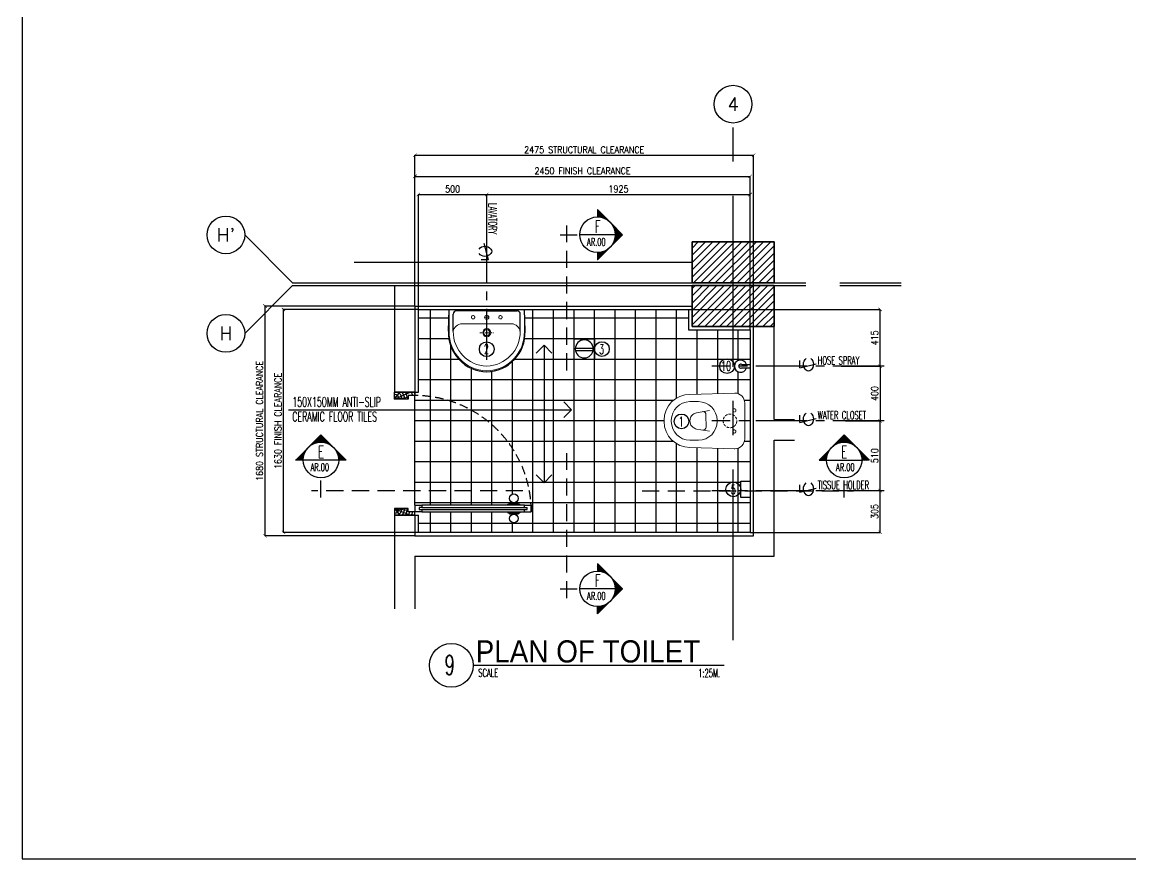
# Model space of a CAD drawing. Extents: x -263967 to -235090, y 166361 to 186286.
# Drawn here: x -263967 to -255863, y 166361 to 172479 of the extents above; entities that cross this region are included whole.
import ezdxf
from ezdxf.enums import TextEntityAlignment as Align

# ---------------------------------------------------------------- set-up
doc = ezdxf.new("R2010")
doc.units = 0
doc.header["$LTSCALE"] = 500
doc.header["$MEASUREMENT"] = 0
for name, pattern in [('CENTER2', [1.125, 0.75, -0.125, 0.125, -0.125]), ('CENTERX2', [4, 2.5, -0.5, 0.5, -0.5]), ('DASHED', [0.75, 0.5, -0.25]), ('HIDDEN', [0.375, 0.25, -0.125]), ('HIDDEN2', [0.1875, 0.125, -0.0625])]:
    doc.linetypes.add(name, pattern=pattern)
doc.layers.get('0').update_dxf_attribs({"linetype": 'CONTINUOUS'})
doc.layers.get('DEFPOINTS').update_dxf_attribs({"linetype": 'CONTINUOUS'})
for name, color, linetype in [('2', 2, 'CONTINUOUS'), ('ARCDIMR', 4, 'CONTINUOUS'), ('AX-CR', 2, 'CONTINUOUS'), ('AX-TXT', 2, 'CONTINUOUS'), ('AXES', 11, 'CENTERX2'), ('AXIS', 11, 'CENTER2'), ('COL', 5, 'CONTINUOUS'), ('DIM-NEW', 4, 'CONTINUOUS'), ('Dimout', 4, 'CONTINUOUS'), ('DOOR', 2, 'CONTINUOUS'), ('DW', 7, 'CONTINUOUS'), ('ELE', 3, 'CONTINUOUS'), ('ELEV-MARK', 6, 'CONTINUOUS'), ('FIX', 2, 'CONTINUOUS'), ('HAT', 8, 'CONTINUOUS'), ('JUMP', 2, 'CONTINUOUS'), ('Plaster', 7, 'CONTINUOUS'), ('SANI', 2, 'CONTINUOUS'), ('Tile', 5, 'CONTINUOUS'), ('TITLE', 1, 'CONTINUOUS'), ('TXT', 2, 'CONTINUOUS'), ('TXT1', 2, 'CONTINUOUS'), ('WALL', 6, 'CONTINUOUS'), ('WallPartition', 2, 'CONTINUOUS')]:
    doc.layers.add(name, color=color, linetype=linetype)
doc.styles.add('DIM', font='simplex.shx', dxfattribs={"width": 0.85})
doc.styles.add('ROMANS', font='romans.shx', dxfattribs={"width": 0.6})
doc.styles.add('TTXT', font='swisse.ttf', dxfattribs={"width": 0.9})
doc.dimstyles.new('DIM1-25', dxfattribs={"dimscale": 25, "dimtxt": 2, "dimasz": 1, "dimexe": 0.03, "dimexo": 0.03, "dimgap": 0.6, "dimtad": 1, "dimdec": 0, "dimdsep": 46, "dimtxsty": 'DIM', "dimblk1": 'ARCHTICK', "dimblk2": 'ARCHTICK', "dimsah": 1, "dimcen": 0.09, "dimdle": 0.03, "dimclrd": 256, "dimclrt": 2, "dimadec": 0, "dimazin": 0, "dimtfac": 1, "dimtdec": 0, "dimtix": 1, "dimtmove": 1, "dimatfit": 3, "dimldrblk": 'ARCHTICK', "dimfxl": 0, "dimtvp": 2, "dimtolj": 1, "dimtzin": 0, "dimarcsym": 0})

# ---------------------------------------------------------------- blocks, each defined once
blk = doc.blocks.new('A0-BOX')
at = {"layer": 'TITLE'}
for p, q in [((0, 79.7), (0, 0)), ((0, 0), (113.3, 0))]:
    blk.add_line(p, q, dxfattribs=at)
blk = doc.blocks.new('_ARCHTICK')
at = {"color": 0, "linetype": 'ByBlock', "const_width": 0.15}
blk.add_lwpolyline([(-0.5, -0.5), (0.5, 0.5)], dxfattribs=at)
blk = doc.blocks.new('*D105')
at = {"layer": 'DEFPOINTS', "color": 0}
for p in [(-258645.5, 171351.4), (-261095.5, 170403.3), (-258645.5, 170228.3)]:
    blk.add_point(p, dxfattribs=at)
at = {"layer": 'Dimout', "lineweight": -2}
blk.add_line((-261096.2, 171351.4), (-258644.7, 171351.4), dxfattribs=at)
at = {"layer": 'Dimout', "color": 0, "lineweight": -2}
for p, q in [((-261095.5, 170404), (-261095.5, 171352.2)), ((-258645.5, 170229), (-258645.5, 171352.2))]:
    blk.add_line(p, q, dxfattribs=at)
at = {"layer": 'Dimout', "lineweight": -2, "xscale": 25, "yscale": 25, "zscale": 25, "rotation": 180}
blk.add_blockref('_ARCHTICK', (-261095.5, 171351.4), dxfattribs=at)
at = {"layer": 'Dimout', "lineweight": -2, "xscale": 25, "yscale": 25, "zscale": 25}
blk.add_blockref('_ARCHTICK', (-258645.5, 171351.4), dxfattribs=at)
at = {"layer": 'Dimout', "color": 2, "insert": (-259870.5, 171391.4), "char_height": 50, "attachment_point": 5, "style": 'DIM'}
blk.add_mtext('\\A1;2450 FINISH CLEARANCE', dxfattribs=at)
blk = doc.blocks.new('*D104')
at = {"layer": 'DEFPOINTS', "color": 0}
for p in [(-258645.5, 171218.4), (-260571, 170668.4), (-258645.5, 170228.3)]:
    blk.add_point(p, dxfattribs=at)
at = {"layer": 'Dimout', "lineweight": -2}
blk.add_line((-260571.7, 171218.4), (-258644.7, 171218.4), dxfattribs=at)
at = {"layer": 'Dimout', "color": 0, "lineweight": -2}
for p, q in [((-260571, 170669.1), (-260571, 171219.2)), ((-258645.5, 170229), (-258645.5, 171219.2))]:
    blk.add_line(p, q, dxfattribs=at)
at = {"layer": 'Dimout', "lineweight": -2, "xscale": 25, "yscale": 25, "zscale": 25, "rotation": 180}
blk.add_blockref('_ARCHTICK', (-260571, 171218.4), dxfattribs=at)
at = {"layer": 'Dimout', "lineweight": -2, "xscale": 25, "yscale": 25, "zscale": 25}
blk.add_blockref('_ARCHTICK', (-258645.5, 171218.4), dxfattribs=at)
at = {"layer": 'Dimout', "color": 2, "insert": (-259608.2, 171258.4), "char_height": 50, "attachment_point": 5, "style": 'DIM'}
blk.add_mtext('\\A1;1925', dxfattribs=at)
blk = doc.blocks.new('*D102')
at = {"layer": 'DEFPOINTS', "color": 0}
for p in [(-258620.5, 171505.6), (-261095.5, 170403.3), (-258620.5, 170253.3)]:
    blk.add_point(p, dxfattribs=at)
at = {"layer": 'Dimout', "lineweight": -2}
blk.add_line((-261096.2, 171505.6), (-258619.7, 171505.6), dxfattribs=at)
at = {"layer": 'Dimout', "color": 0, "lineweight": -2}
for p, q in [((-261095.5, 170404), (-261095.5, 171506.4)), ((-258620.5, 170254.1), (-258620.5, 171506.4))]:
    blk.add_line(p, q, dxfattribs=at)
at = {"layer": 'Dimout', "lineweight": -2, "xscale": 25, "yscale": 25, "zscale": 25, "rotation": 180}
blk.add_blockref('_ARCHTICK', (-261095.5, 171505.6), dxfattribs=at)
at = {"layer": 'Dimout', "lineweight": -2, "xscale": 25, "yscale": 25, "zscale": 25}
blk.add_blockref('_ARCHTICK', (-258620.5, 171505.6), dxfattribs=at)
at = {"layer": 'Dimout', "color": 2, "insert": (-259858, 171545.6), "char_height": 50, "attachment_point": 5, "style": 'DIM'}
blk.add_mtext('\\A1;2475 STRUCTURAL CLEARANCE', dxfattribs=at)
blk = doc.blocks.new('*D107')
at = {"layer": 'DEFPOINTS', "color": 0}
for p in [(-262057.2, 170378.3), (-261070.5, 170378.3), (-261070.5, 168748.3)]:
    blk.add_point(p, dxfattribs=at)
at = {"layer": 'Dimout', "color": 0, "lineweight": -2}
for p, q in [((-261071.2, 170378.3), (-262058, 170378.3)), ((-261071.2, 168748.3), (-262058, 168748.3))]:
    blk.add_line(p, q, dxfattribs=at)
at = {"layer": 'Dimout', "lineweight": -2}
blk.add_line((-262057.2, 168747.5), (-262057.2, 170379), dxfattribs=at)
at = {"layer": 'Dimout', "lineweight": -2, "xscale": 25, "yscale": 25, "zscale": 25}
for p, rotation in [((-262057.2, 170378.3), 90), ((-262057.2, 168748.3), 270)]:
    blk.add_blockref('_ARCHTICK', p, dxfattribs=dict(at, rotation=rotation))
at = {"layer": 'Dimout', "color": 2, "insert": (-262097.2, 169563.3), "char_height": 50, "attachment_point": 5, "rotation": 90, "style": 'DIM'}
blk.add_mtext('\\A1;1630 FINISH CLEARANCE', dxfattribs=at)
blk = doc.blocks.new('*D106')
at = {"layer": 'DEFPOINTS', "color": 0}
for p in [(-262191.8, 170403.3), (-261095.5, 170403.3), (-261095.5, 168723.3)]:
    blk.add_point(p, dxfattribs=at)
at = {"layer": 'Dimout', "color": 0, "lineweight": -2}
for p, q in [((-261096.3, 170403.3), (-262192.6, 170403.3)), ((-261096.2, 168723.3), (-262192.6, 168723.3))]:
    blk.add_line(p, q, dxfattribs=at)
at = {"layer": 'Dimout', "lineweight": -2}
blk.add_line((-262191.8, 168722.5), (-262191.8, 170404), dxfattribs=at)
at = {"layer": 'Dimout', "lineweight": -2, "xscale": 25, "yscale": 25, "zscale": 25}
for p, rotation in [((-262191.8, 170403.3), 90), ((-262191.8, 168723.3), 270)]:
    blk.add_blockref('_ARCHTICK', p, dxfattribs=dict(at, rotation=rotation))
at = {"layer": 'Dimout', "color": 2, "insert": (-262231.8, 169563.3), "char_height": 50, "attachment_point": 5, "rotation": 90, "style": 'DIM'}
blk.add_mtext('\\A1;1680 STRUCTURAL CLEARANCE', dxfattribs=at)
blk = doc.blocks.new('DOOR90')
at = {"layer": 'DOOR', "color": 0, "linetype": 'ByBlock'}
for p, q in [((-150, 0), (-150, -25)), ((-150, 0), (0, 0)), ((0, -50), (0, 0)), ((-1000, -25), (-1000, -75)), ((-1000, -75), (-1000, -25)), ((-950, -25), (-1000, -25)), ((-950, -75), (-1000, -75)), ((-970, -42), (-970, -58)), ((-950, -42), (-970, -42)), ((-950, -58), (-970, -58)), ((-950, -25), (-950, -42)), ((-950, -58), (-950, -75)), ((-917.6, -25), (-917.6, -17.8)), ((-827.6, -17.8), (-917.6, -17.8)), ((-917.6, -75), (-917.6, -82.2)), ((-905, -17.8), (-905, -8.8)), ((-905, -8.8), (-840.2, -8.8)), ((-905, -17.8), (-840.2, -17.8)), ((-840.2, -17.8), (-840.2, -8.8)), ((-827.6, -25), (-827.6, -17.8)), ((-827.6, -75), (-827.6, -82.2)), ((-200, -42), (-200, -25)), ((-200, -25), (-150, -25)), ((-180, -42), (-200, -42)), ((-200, -75), (-200, -58)), ((-200, -58), (-180, -58)), ((-150, -75), (-200, -75)), ((-180, -58), (-180, -42)), ((-150, -75), (-150, -25)), ((-150, -25), (-100, -25)), ((-100, -25), (-100, -50)), ((-100, -50), (0, -50)), ((-827.6, -82.2), (-917.6, -82.2)), ((-905, -82.2), (-905, -91.2)), ((-905, -82.2), (-840.2, -82.2)), ((-905, -91.2), (-840.2, -91.2)), ((-840.2, -82.2), (-840.2, -91.2)), ((-150, -900), (-150, -875)), ((-150, -875), (-100, -875)), ((-100, -850), (0, -850)), ((-100, -875), (-100, -850)), ((0, -850), (0, -900)), ((0, -900), (-150, -900)), ((-150, -900), (0, -900))]:
    blk.add_line(p, q, dxfattribs=at)
at = {"layer": 'DOOR', "color": 9, "linetype": 'ByBlock'}
for p, q in [((0, -50), (-113.7, 0)), ((0, -50), (-40.1, 0)), ((0, -50), (-100, -36.6)), ((0, -850), (-113.7, -900)), ((0, -850), (-100, -863.4)), ((0, -850), (-40.1, -900))]:
    blk.add_line(p, q, dxfattribs=at)
at = {"layer": 'DOOR', "linetype": 'ByBlock'}
for p, q in [((-200, -25), (-950, -25)), ((-200, -42), (-950, -42)), ((-200, -58), (-950, -58)), ((-950, -75), (-200, -75))]:
    blk.add_line(p, q, dxfattribs=at)
at = {"layer": 'DOOR', "color": 0, "linetype": 'ByBlock'}
for centre in [(-872.6, 23.5), (-872.6, -123.5)]:
    blk.add_circle(centre, 32.4, dxfattribs=at)
at = {"layer": 'DOOR', "color": 9, "linetype": 'ByBlock'}
for centre, radius, start, end in [((0, -50), 154.4, 161.10529, 166.28577), ((0, -50), 134.4, 158.15985, 169.28002), ((0, -50), 94.4, 148.01819, 180), ((0, -50), 74.4, 137.77643, 180), ((0, -50), 114.4, 154.08384, 167.37743), ((0, -50), 54.4, 113.20738, 180), ((0, -50), 34.4, 90, 180), ((0, -50), 14.4, 90, 180), ((0, -850), 154.4, 193.71423, 198.89471), ((0, -850), 134.4, 190.71998, 201.84015), ((0, -850), 94.4, 180, 211.98181), ((0, -850), 74.4, 180, 222.22357), ((0, -850), 54.4, 180, 246.79262), ((0, -850), 34.4, 180, 270), ((0, -850), 14.4, 180, 270)]:
    blk.add_arc(centre, radius, start, end, dxfattribs=at)
at = {"layer": 'DOOR', "linetype": 'HIDDEN', "ltscale": 0.5}
blk.add_arc((-150, -25), 850, 180, 270, dxfattribs=at)
blk = doc.blocks.new('*X7')
at = {"color": 0}
for p, q in [((14608, 7877), (14819, 8088)), ((14625, 7890), (14821, 8086)), ((14637, 7899), (14823, 8084)), ((14647, 7905), (14825, 8082)), ((14656, 7910), (14826, 8081)), ((14664, 7915), (14828, 8079)), ((14671, 7919), (14830, 8077)), ((14678, 7922), (14832, 8075)), ((14685, 7925), (14833, 8073)), ((14691, 7928), (14835, 8072)), ((14697, 7930), (14837, 8070)), ((14703, 7933), (14839, 8068)), ((14709, 7935), (14841, 8066)), ((14714, 7937), (14842, 8065)), ((14719, 7938), (14844, 8063)), ((14725, 7940), (14846, 8061)), ((14730, 7941), (14848, 8059)), ((14734, 7943), (14849, 8058)), ((14739, 7944), (14851, 8056)), ((14744, 7945), (14853, 8054)), ((14749, 7946), (14855, 8052)), ((14753, 7947), (14856, 8051)), ((14757, 7948), (14858, 8049)), ((14762, 7949), (14860, 8047)), ((14766, 7950), (14862, 8045)), ((14770, 7950), (14863, 8043)), ((14774, 7951), (14865, 8042)), ((14778, 7951), (14867, 8040)), ((14782, 7952), (14869, 8038)), ((14786, 7952), (14871, 8036)), ((14790, 7953), (14872, 8035)), ((14794, 7953), (14874, 8033)), ((14798, 7953), (14876, 8031)), ((14802, 7953), (14878, 8029)), ((14805, 7954), (14879, 8028)), ((14809, 7954), (14881, 8026)), ((14813, 7954), (14883, 8024)), ((14816, 7954), (14885, 8022)), ((14820, 7954), (14886, 8020)), ((14823, 7954), (14888, 8019)), ((14827, 7954), (14890, 8017)), ((14830, 7954), (14892, 8015)), ((14834, 7953), (14894, 8013)), ((14837, 7953), (14895, 8012)), ((14840, 7953), (14897, 8010)), ((14844, 7953), (14899, 8008)), ((14847, 7953), (14901, 8006)), ((14850, 7952), (14902, 8005)), ((14853, 7952), (14904, 8003)), ((14856, 7952), (14906, 8001)), ((14860, 7951), (14908, 7999)), ((14863, 7951), (14909, 7997)), ((14866, 7950), (14911, 7996)), ((14869, 7950), (14913, 7994)), ((14872, 7949), (14915, 7992)), ((14875, 7949), (14917, 7990)), ((14878, 7948), (14918, 7989)), ((14881, 7948), (14920, 7987)), ((14884, 7947), (14922, 7985)), ((14887, 7947), (14924, 7983)), ((14890, 7946), (14925, 7982)), ((14893, 7945), (14927, 7980)), ((14895, 7945), (14929, 7978)), ((14898, 7944), (14931, 7976)), ((14901, 7943), (14932, 7974)), ((14904, 7942), (14934, 7973)), ((14907, 7942), (14936, 7971)), ((14909, 7941), (14938, 7969)), ((14912, 7940), (14939, 7967)), ((14915, 7939), (14941, 7966)), ((14917, 7938), (14943, 7964)), ((14920, 7937), (14945, 7962)), ((14923, 7937), (14947, 7960)), ((14925, 7936), (14948, 7959)), ((14928, 7935), (14950, 7957)), ((14931, 7934), (14952, 7955)), ((14933, 7933), (14954, 7953)), ((14936, 7932), (14955, 7952)), ((14938, 7931), (14957, 7950)), ((14941, 7930), (14959, 7948)), ((14943, 7929), (14961, 7946)), ((14946, 7928), (14962, 7944)), ((14948, 7927), (14964, 7943)), ((14951, 7926), (14966, 7941)), ((14953, 7925), (14968, 7939)), ((14956, 7923), (14970, 7937)), ((14958, 7922), (14971, 7936)), ((14960, 7921), (14973, 7934)), ((14963, 7920), (14975, 7932)), ((14965, 7919), (14977, 7930)), ((14967, 7918), (14978, 7929)), ((14970, 7916), (14980, 7927)), ((14972, 7915), (14982, 7925)), ((14974, 7914), (14984, 7923)), ((14977, 7913), (14985, 7921)), ((14979, 7911), (14987, 7920)), ((14981, 7910), (14989, 7918)), ((14983, 7909), (14991, 7916)), ((14986, 7908), (14993, 7914)), ((14988, 7906), (14994, 7913)), ((14990, 7905), (14996, 7911)), ((14992, 7903), (14998, 7909)), ((14994, 7902), (15000, 7907)), ((14997, 7901), (15001, 7906)), ((14999, 7899), (15003, 7904)), ((15001, 7898), (15005, 7902)), ((14360, 7629), (14571, 7839)), ((14364, 7629), (14557, 7822)), ((14368, 7629), (14549, 7810)), ((14371, 7629), (14542, 7800)), ((14375, 7629), (14537, 7791)), ((14378, 7629), (14533, 7783)), ((14382, 7629), (14529, 7776)), ((14385, 7629), (14525, 7769)), ((14389, 7629), (14522, 7762)), ((14392, 7629), (14519, 7756)), ((14396, 7629), (14517, 7750)), ((14399, 7629), (14515, 7744)), ((14403, 7629), (14513, 7739)), ((14406, 7629), (14511, 7733)), ((14410, 7629), (14509, 7728)), ((14413, 7629), (14507, 7723)), ((14417, 7629), (14506, 7718)), ((14421, 7629), (14505, 7713)), ((14424, 7629), (14503, 7708)), ((14428, 7629), (14502, 7703)), ((14431, 7629), (14501, 7699)), ((15003, 7896), (15007, 7900)), ((15005, 7895), (15008, 7898)), ((15007, 7894), (15010, 7897)), ((15009, 7892), (15012, 7895)), ((15011, 7891), (15014, 7893)), ((15013, 7889), (15016, 7891)), ((15015, 7888), (15017, 7890)), ((15017, 7886), (15019, 7888)), ((15019, 7884), (15021, 7886)), ((15021, 7883), (15023, 7884)), ((15023, 7881), (15024, 7883)), ((15025, 7880), (15026, 7881)), ((15027, 7878), (15028, 7879)), ((15029, 7877), (15030, 7877)), ((15031, 7875), (15031, 7875)), ((15033, 7873), (15033, 7874)), ((15035, 7872), (15035, 7872)), ((15036, 7870), (15037, 7870)), ((15038, 7868), (15038, 7868)), ((15040, 7867), (15040, 7867)), ((15042, 7865), (15042, 7865)), ((15044, 7863), (15044, 7863)), ((15046, 7861), (15046, 7861)), ((15047, 7860), (15047, 7860)), ((15051, 7856), (15051, 7856)), ((15053, 7854), (15053, 7854)), ((15054, 7852), (15054, 7853)), ((15056, 7851), (15056, 7851)), ((15058, 7849), (15058, 7849)), ((15059, 7847), (15060, 7847)), ((15061, 7845), (15061, 7845)), ((15063, 7843), (15063, 7844)), ((15064, 7841), (15065, 7842)), ((15066, 7839), (15067, 7840)), ((15068, 7837), (15069, 7838)), ((15069, 7836), (15070, 7837)), ((15071, 7834), (15072, 7835)), ((15072, 7832), (15074, 7833)), ((15074, 7830), (15076, 7831)), ((15076, 7828), (15077, 7830)), ((15077, 7826), (15079, 7828)), ((15079, 7824), (15081, 7826)), ((15080, 7822), (15083, 7824)), ((15082, 7820), (15084, 7822)), ((15083, 7818), (15086, 7821)), ((15085, 7815), (15088, 7819)), ((15086, 7813), (15090, 7817)), ((15087, 7811), (15092, 7815)), ((15089, 7809), (15093, 7814)), ((15090, 7807), (15095, 7812)), ((15092, 7805), (15097, 7810)), ((15093, 7803), (15099, 7808)), ((15094, 7801), (15100, 7807)), ((15096, 7798), (15102, 7805)), ((15097, 7796), (15104, 7803)), ((15098, 7794), (15106, 7801)), ((15100, 7792), (15107, 7799)), ((15101, 7790), (15109, 7798)), ((15102, 7787), (15111, 7796)), ((15104, 7785), (15113, 7794)), ((15105, 7783), (15115, 7792)), ((15106, 7780), (15116, 7791)), ((15107, 7778), (15118, 7789)), ((15108, 7776), (15120, 7787)), ((15110, 7773), (15122, 7785)), ((15111, 7771), (15123, 7784)), ((15112, 7769), (15125, 7782)), ((15113, 7766), (15127, 7780)), ((15114, 7764), (15129, 7778)), ((15115, 7761), (15130, 7777)), ((15116, 7759), (15132, 7775)), ((15117, 7756), (15134, 7773)), ((15118, 7754), (15136, 7771)), ((15119, 7751), (15137, 7769)), ((15121, 7749), (15139, 7768)), ((15122, 7746), (15141, 7766)), ((15122, 7744), (15143, 7764)), ((15123, 7741), (15145, 7762)), ((15124, 7739), (15146, 7761)), ((15125, 7736), (15148, 7759)), ((15126, 7733), (15150, 7757)), ((15127, 7731), (15152, 7755)), ((15128, 7728), (15153, 7754)), ((15129, 7725), (15155, 7752)), ((15130, 7723), (15157, 7750)), ((15130, 7720), (15159, 7748)), ((15131, 7717), (15160, 7746)), ((15132, 7714), (15162, 7745)), ((15133, 7712), (15164, 7743)), ((15133, 7709), (15166, 7741)), ((15134, 7706), (15168, 7739)), ((15135, 7703), (15169, 7738)), ((15136, 7700), (15171, 7736)), ((15136, 7697), (15173, 7734)), ((15137, 7695), (15175, 7732)), ((15137, 7692), (15176, 7731)), ((15138, 7689), (15178, 7729)), ((15139, 7686), (15180, 7727)), ((15139, 7683), (15182, 7725)), ((15140, 7680), (15183, 7723)), ((15140, 7676), (15185, 7722)), ((15140, 7673), (15187, 7720)), ((15141, 7670), (15189, 7718)), ((15141, 7667), (15191, 7716)), ((15142, 7664), (15192, 7715)), ((15142, 7661), (15194, 7713)), ((15142, 7658), (15196, 7711)), ((15143, 7654), (15198, 7709)), ((15143, 7651), (15199, 7708)), ((15143, 7648), (15201, 7706)), ((15143, 7644), (15203, 7704)), ((15143, 7641), (15205, 7702)), ((15143, 7637), (15206, 7700)), ((15143, 7634), (15208, 7699)), ((14435, 7629), (14500, 7694)), ((14438, 7629), (14499, 7690)), ((14442, 7629), (14499, 7686)), ((14445, 7629), (14498, 7681)), ((14449, 7629), (14497, 7677)), ((14452, 7629), (14497, 7673)), ((14456, 7629), (14496, 7669)), ((14459, 7629), (14496, 7665)), ((14463, 7629), (14495, 7661)), ((14466, 7629), (14495, 7657)), ((14470, 7629), (14494, 7653)), ((14474, 7629), (14494, 7649)), ((14477, 7629), (14494, 7646)), ((14481, 7629), (14494, 7642)), ((14484, 7629), (14494, 7638)), ((14488, 7629), (14494, 7635)), ((14491, 7629), (14494, 7631)), ((15144, 7631), (15210, 7697)), ((15145, 7629), (15212, 7695)), ((15149, 7629), (15214, 7693)), ((15152, 7629), (15215, 7692)), ((15156, 7629), (15217, 7690)), ((15159, 7629), (15219, 7688)), ((15163, 7629), (15221, 7686)), ((15167, 7629), (15222, 7685)), ((15170, 7629), (15224, 7683)), ((15174, 7629), (15226, 7681)), ((15177, 7629), (15228, 7679)), ((15181, 7629), (15229, 7678)), ((15184, 7629), (15231, 7676)), ((15188, 7629), (15233, 7674)), ((15191, 7629), (15235, 7672)), ((15195, 7629), (15236, 7670)), ((15198, 7629), (15238, 7669)), ((15202, 7629), (15240, 7667)), ((15205, 7629), (15242, 7665)), ((15209, 7629), (15244, 7663)), ((15212, 7629), (15245, 7662)), ((15216, 7629), (15247, 7660)), ((15220, 7629), (15249, 7658)), ((15223, 7629), (15251, 7656)), ((15227, 7629), (15252, 7655)), ((15230, 7629), (15254, 7653)), ((15234, 7629), (15256, 7651)), ((15237, 7629), (15258, 7649)), ((15241, 7629), (15259, 7647)), ((15244, 7629), (15261, 7646)), ((15248, 7629), (15263, 7644)), ((15251, 7629), (15265, 7642)), ((15255, 7629), (15267, 7640)), ((15258, 7629), (15268, 7639)), ((15262, 7629), (15270, 7637)), ((15266, 7629), (15272, 7635)), ((15269, 7629), (15274, 7633)), ((15273, 7629), (15275, 7632)), ((15276, 7629), (15277, 7630))]:
    blk.add_line(p, q, dxfattribs=at)
blk = doc.blocks.new('A$C67076F16')
at = {"layer": 'DIM-NEW'}
for p, q in [((0.014, 0.114), (0.186, 0.114)), ((0.013, 0.091), (0.188, 0.091))]:
    blk.add_line(p, q, dxfattribs=at)
at = {"layer": 'DW'}
blk.add_lwpolyline([(0, 0.2), (0, 0), (0.2, 0), (0.2, 0.2)], close=True, dxfattribs=at)
at = {"layer": 'FIX', "color": 2}
blk.add_circle((0.1, 0.098), 0.0876, dxfattribs=at)
blk = doc.blocks.new('SCNTR', base_point=(3632.66, 549.66))
for q in [(3633.89, 554.57), (3636.1, 543.44)]:
    blk.add_line((3631.12, 543.44), q)
for centre, radius, start, end in [((3630.8, 549.38), 1.99, 133.30843, 182.47887), ((3633.47, 547.5), 5.23, 39.48835, 140.51165), ((3630.8, 549.21), 1.99, 177.52113, 226.69157), ((3633.47, 551.09), 5.23, 219.48835, 320.51165)]:
    blk.add_arc(centre, radius, start, end)
blk = doc.blocks.new('*D103')
at = {"layer": 'DEFPOINTS', "color": 0}
for p in [(-260571, 171218.4), (-260571, 170668.4), (-261070.5, 170378.3)]:
    blk.add_point(p, dxfattribs=at)
at = {"layer": 'Dimout', "lineweight": -2}
blk.add_line((-261071.2, 171218.4), (-260570.2, 171218.4), dxfattribs=at)
at = {"layer": 'Dimout', "color": 0, "lineweight": -2}
for p, q in [((-261070.5, 170379), (-261070.5, 171219.2)), ((-260571, 170669.1), (-260571, 171219.2))]:
    blk.add_line(p, q, dxfattribs=at)
at = {"layer": 'Dimout', "lineweight": -2, "xscale": 25, "yscale": 25, "zscale": 25, "rotation": 180}
blk.add_blockref('_ARCHTICK', (-261070.5, 171218.4), dxfattribs=at)
at = {"layer": 'Dimout', "lineweight": -2, "xscale": 25, "yscale": 25, "zscale": 25}
blk.add_blockref('_ARCHTICK', (-260571, 171218.4), dxfattribs=at)
at = {"layer": 'Dimout', "color": 2, "insert": (-260820.7, 171258.4), "char_height": 50, "attachment_point": 5, "style": 'DIM'}
blk.add_mtext('\\A1;500', dxfattribs=at)
blk = doc.blocks.new('AXU')
at = {"layer": 'AX-CR'}
blk.add_circle((0, 350), 350, dxfattribs=at)
at = {"layer": 'AX-TXT', "style": 'ROMANS'}
blk.add_attdef('AX', text='', height=250, dxfattribs=at).set_placement((0, 350), align=Align.MIDDLE)
blk = doc.blocks.new('LAV1')
at = {"layer": 'FIX', "linetype": 'DASHED', "lineweight": 20, "ltscale": 0.05}
for p, q in [((-0.5, 170), (-0.5, 270)), ((-0.5, 170), (-0.5, 270)), ((49.5, 220), (-50.5, 220))]:
    blk.add_line(p, q, dxfattribs=at)
at = {"layer": 'FIX', "linetype": 'ByBlock', "ltscale": 0.3}
for p, q in [((-280, 210), (-275, 50)), ((-245, 210), (-245, 85)), ((245, 210), (245, 85)), ((280, 210), (275, 50)), ((0, 60), (-220.2, 60)), ((0, 60), (220.2, 60))]:
    blk.add_line(p, q, dxfattribs=at)
at = {"layer": 'FIX', "linetype": 'Continuous', "lineweight": 20}
for p, q in [((-275, 210), (-275, 50)), ((275, 210), (275, 50)), ((0, 155), (-181.4, 155)), ((0, 155), (181.4, 155)), ((0, 50), (-275, 50)), ((0, 50), (-252.5, 50)), ((0, 50), (252.5, 50)), ((0, 50), (275, 50))]:
    blk.add_line(p, q, dxfattribs=at)
at = {"layer": 'FIX', "lineweight": 20}
for p, q in [((15.6, 107.5), (-15.5, 107.5)), ((0, 92), (0, 123))]:
    blk.add_line(p, q, dxfattribs=at)
for centre, radius in [((-0.5, 220), 29.5), ((-0.5, 220), 22.5), ((0, 107.5), 15.5)]:
    blk.add_circle(centre, radius, dxfattribs=at)
at = {"layer": 'FIX', "linetype": 'HIDDEN', "lineweight": 20, "ltscale": 0.05}
for centre in [(-100, 107.5), (100, 107.5)]:
    blk.add_circle(centre, 12.4, dxfattribs=at)
at = {"layer": 'FIX', "linetype": 'ByBlock', "ltscale": 0.3}
for centre, radius, start, end in [((6.9, 220), 287, 91.37765, 182.00641), ((-6.9, 220), 287, 357.99359, 88.62235), ((-220.1, 84.9), 24.9, 179.70214, 269.94861), ((220.1, 84.9), 24.9, 270.05139, 0.29786)]:
    blk.add_arc(centre, radius, start, end, dxfattribs=at)
at = {"layer": 'FIX', "linetype": 'Continuous', "lineweight": 20}
for centre, radius, start, end in [((8.4, 216.7), 283.4, 91.6988, 181.35097), ((-8.4, 216.7), 283.4, 358.64903, 88.3012), ((7.6, 212.5), 252.7, 91.73281, 180.48842), ((-7.6, 212.5), 252.7, 359.51158, 88.26719), ((-179.2, 221.8), 66.9, 190.20056, 268.07863), ((179.2, 221.8), 66.9, 271.92137, 349.79944)]:
    blk.add_arc(centre, radius, start, end, dxfattribs=at)
blk = doc.blocks.new('*D127')
at = {"layer": 'DEFPOINTS', "color": 0}
for p in [(-257981.2, 169963), (-257949.6, 169563.3), (-257695.9, 169563.3)]:
    blk.add_point(p, dxfattribs=at)
at = {"layer": 'Dimout', "color": 0, "lineweight": -2}
for p, q in [((-257980.5, 169963), (-257695.1, 169963)), ((-257948.9, 169563.3), (-257695.1, 169563.3))]:
    blk.add_line(p, q, dxfattribs=at)
at = {"layer": 'Dimout', "lineweight": -2}
blk.add_line((-257695.9, 169963.8), (-257695.9, 169562.5), dxfattribs=at)
at = {"layer": 'Dimout', "lineweight": -2, "xscale": 25, "yscale": 25, "zscale": 25}
for p, rotation in [((-257695.9, 169963), 90), ((-257695.9, 169563.3), 270)]:
    blk.add_blockref('_ARCHTICK', p, dxfattribs=dict(at, rotation=rotation))
at = {"layer": 'Dimout', "color": 2, "insert": (-257735.9, 169763.1), "char_height": 50, "attachment_point": 5, "rotation": 90, "style": 'DIM'}
blk.add_mtext('\\A1;400', dxfattribs=at)
blk = doc.blocks.new('*D126')
at = {"layer": 'DEFPOINTS', "color": 0}
for p in [(-257949.6, 169563.3), (-257695.9, 169563.3), (-257889.4, 169053.5)]:
    blk.add_point(p, dxfattribs=at)
at = {"layer": 'Dimout', "color": 0, "lineweight": -2}
for p, q in [((-257948.9, 169563.3), (-257695.1, 169563.3)), ((-257888.7, 169053.5), (-257695.1, 169053.5))]:
    blk.add_line(p, q, dxfattribs=at)
at = {"layer": 'Dimout', "lineweight": -2}
blk.add_line((-257695.9, 169052.8), (-257695.9, 169564), dxfattribs=at)
at = {"layer": 'Dimout', "lineweight": -2, "xscale": 25, "yscale": 25, "zscale": 25}
for p, rotation in [((-257695.9, 169563.3), 90), ((-257695.9, 169053.5), 270)]:
    blk.add_blockref('_ARCHTICK', p, dxfattribs=dict(at, rotation=rotation))
at = {"layer": 'Dimout', "color": 2, "insert": (-257735.9, 169308.4), "char_height": 50, "attachment_point": 5, "rotation": 90, "style": 'DIM'}
blk.add_mtext('\\A1;510', dxfattribs=at)
blk = doc.blocks.new('WC1')
at = {"layer": 'FIX', "lineweight": 20}
for p, q in [((-210, 203.8), (-538, 193.8)), ((-475, 140.8), (-538, 140.8)), ((-727, 4.8), (-727, -4.8)), ((-674, 4.8), (-674, -4.8)), ((-533.7, 24.2), (-539.5, 0)), ((-539.5, 0), (-533.7, -24.2)), ((-394.8, 75.7), (-490.4, 60.1)), ((-339, 4.8), (-339, -4.8)), ((-490.4, -60.1), (-394.8, -75.7)), ((-538, -140.8), (-475, -140.8)), ((-538, -193.8), (-210, -203.8))]:
    blk.add_line(p, q, dxfattribs=at)
at = {"layer": 'FIX', "linetype": 'Continuous', "lineweight": 20}
blk.add_line((-420.1, -47.3), (-420.4, 44.6), dxfattribs=at)
at = {"layer": 'FIX', "lineweight": 20}
blk.add_lwpolyline([(-213.2, -203.8), (-210, -203.8, 0.414214), (-137, -130.8), (-137, 0), (-137, 130.8, 0.414214), (-210, 203.8)], format="xyb", dxfattribs=at)
at = {"layer": 'FIX', "linetype": 'HIDDEN', "lineweight": 20, "ltscale": 0.05}
for centre in [(-213.2, 77.5), (-213.2, -77.5)]:
    blk.add_circle(centre, 11.6, dxfattribs=at)
at = {"layer": 'FIX', "linetype": 'HIDDEN2', "lineweight": 20, "ltscale": 0.3}
blk.add_circle((-245, 0), 49.8, dxfattribs=at)
at = {"layer": 'FIX', "lineweight": 20}
for centre, radius, start, end in [((-538, 4.8), 189, 90, 180), ((-538, 4.8), 136, 90, 180), ((-475, 4.8), 136, 360, 90), ((-473, -6.9), 68.2, 128.92417, 152.84682), ((-464.4, -17.6), 82, 108.49595, 128.92417), ((-538, -4.8), 189, 180, 270), ((-538, -4.8), 136, 180, 270), ((-473, 6.9), 68.2, 207.15318, 231.07583), ((-464.4, 17.6), 82, 231.07583, 251.50405), ((-475, -4.8), 136, 270, 0)]:
    blk.add_arc(centre, radius, start, end, dxfattribs=at)
at = {"layer": 'FIX', "linetype": 'Continuous', "lineweight": 20}
for centre, start, end in [((-442.7, 45.5), 357.66621, 91.61215), ((-442.4, -45.6), 268.38785, 2.33379)]:
    blk.add_arc(centre, 22.3, start, end, dxfattribs=at)
blk = doc.blocks.new('*D108')
at = {"layer": 'DEFPOINTS', "color": 0}
for p in [(-257889.4, 169053.5), (-257695.9, 169053.5), (-258645.5, 168748.4)]:
    blk.add_point(p, dxfattribs=at)
at = {"layer": 'Dimout', "color": 0, "lineweight": -2}
for p, q in [((-257888.7, 169053.5), (-257695.1, 169053.5)), ((-258644.7, 168748.4), (-257695.1, 168748.4))]:
    blk.add_line(p, q, dxfattribs=at)
at = {"layer": 'Dimout', "lineweight": -2}
blk.add_line((-257695.9, 168747.6), (-257695.9, 169054.3), dxfattribs=at)
at = {"layer": 'Dimout', "lineweight": -2, "xscale": 25, "yscale": 25, "zscale": 25}
for p, rotation in [((-257695.9, 169053.5), 90), ((-257695.9, 168748.4), 270)]:
    blk.add_blockref('_ARCHTICK', p, dxfattribs=dict(at, rotation=rotation))
at = {"layer": 'Dimout', "color": 2, "insert": (-257735.9, 168900.9), "char_height": 50, "attachment_point": 5, "rotation": 90, "style": 'DIM'}
blk.add_mtext('\\A1;305', dxfattribs=at)
blk = doc.blocks.new('A$C785E76E1')
at = {"layer": 'JUMP'}
for p, q in [((0.033, 0.0529), (0.033, 0.1149)), ((0.057, 0.0529), (0.057, 0.1149))]:
    blk.add_line(p, q, dxfattribs=at)
for radius, start, end in [(0.045, 105.47818, 74.52182), (0.0144, 146.44269, 33.55731)]:
    blk.add_arc((0.045, 0.045), radius, start, end, dxfattribs=at)
blk = doc.blocks.new('*D109')
at = {"layer": 'DEFPOINTS', "color": 0}
for p in [(-259095.5, 170378.3), (-257695.9, 170378.3), (-257981.2, 169963)]:
    blk.add_point(p, dxfattribs=at)
at = {"layer": 'Dimout', "color": 0, "lineweight": -2}
for p, q in [((-259094.7, 170378.3), (-257695.1, 170378.3)), ((-257980.5, 169963), (-257695.1, 169963))]:
    blk.add_line(p, q, dxfattribs=at)
at = {"layer": 'Dimout', "lineweight": -2}
blk.add_line((-257695.9, 169962.3), (-257695.9, 170379), dxfattribs=at)
at = {"layer": 'Dimout', "lineweight": -2, "xscale": 25, "yscale": 25, "zscale": 25}
for p, rotation in [((-257695.9, 170378.3), 90), ((-257695.9, 169963), 270)]:
    blk.add_blockref('_ARCHTICK', p, dxfattribs=dict(at, rotation=rotation))
at = {"layer": 'Dimout', "color": 2, "insert": (-257735.9, 170170.6), "char_height": 50, "attachment_point": 5, "rotation": 90, "style": 'DIM'}
blk.add_mtext('\\A1;415', dxfattribs=at)
blk = doc.blocks.new('C5')
at = {"layer": 'HAT', "linetype": 'ByBlock'}
h = blk.add_hatch(dxfattribs=at)
h.set_pattern_fill('ANSI31', color=256, scale=300, style=0)
h.set_pattern_definition([(45, (-223356.182, -51411.005), (-26.516504, 26.516504), [])])
h.paths.add_polyline_path([(300, 300), (0, 300), (0, 0), (300, 0)])
h.paths.add_polyline_path([(600, 300), (300, 300), (300, 0), (600, 0)])
at = {"layer": 'COL'}
blk.add_lwpolyline([(600, 300), (0, 300), (0, 0), (600, 0)], close=True, dxfattribs=at)

msp = doc.modelspace()

# ---------------------------------------------------------------- hatches: boundary and pattern name
at = {"layer": 'HAT', "linetype": 'ByBlock'}
h = msp.add_hatch(dxfattribs=at)
h.set_pattern_fill('ANSI31', color=256, scale=300, style=0)
h.set_pattern_definition([(45, (-482426.642, 118842.248), (-26.516504, 26.516504), [])])
h.paths.add_polyline_path([(-258770.5, 170553.3), (-259070.5, 170553.3), (-259070.5, 170253.3), (-258770.5, 170253.3)])
h.paths.add_polyline_path([(-258470.5, 170553.3), (-258770.5, 170553.3), (-258770.5, 170253.3), (-258470.5, 170253.3)])

# ---------------------------------------------------------------- linework, layer by layer
at = {"layer": '2'}
msp.add_lwpolyline([(-258645.5, 169003.3), (-258714.4, 169003.3), (-258714.4, 169123.3), (-258645.5, 169123.3)], close=True, dxfattribs=at)
at = {"layer": 'AXES'}
for p, q in [((-258770.5, 167959), (-258770.5, 171741.1)), ((-261989.6, 170573.3), (-262339.6, 170923.3)), ((-261989.6, 170553.3), (-262339.6, 170203.3)), ((-261989.6, 170573.3), (-257540.6, 170573.3)), ((-261989.6, 170553.3), (-257540.6, 170553.3))]:
    msp.add_line(p, q, dxfattribs=at)
at = {"layer": 'AXIS'}
for p, q in [((-260571, 170008.7), (-260571, 170963.3)), ((-257665.5, 169963), (-258924.8, 169963)), ((-257665.5, 169563.3), (-258924.8, 169563.3)), ((-257665.5, 169052.3), (-258924.8, 169052.3))]:
    msp.add_line(p, q, dxfattribs=at)
at = {"layer": 'COL'}
msp.add_lwpolyline([(-258470.5, 170553.3), (-259070.5, 170553.3), (-259070.5, 170253.3), (-258470.5, 170253.3)], close=True, dxfattribs=at)
at = {"layer": 'ELE'}
for p, q in [((-260152.2, 170116.8), (-260152.2, 169110.9)), ((-262019, 169645.4), (-259950.3, 169645.4))]:
    msp.add_line(p, q, dxfattribs=at)
at = {"layer": 'ELEV-MARK', "color": 6}
for p, q in [((-259761.5, 171108.3), (-259761.5, 171054.5)), ((-259761.5, 171108.3), (-259577.7, 170924.5)), ((-259631.5, 170924.5), (-259891.5, 170924.5)), ((-259761.5, 170740.6), (-259577.7, 170924.5)), ((-261966.9, 169277.1), (-261783, 169460.9)), ((-261599.2, 169277.1), (-261783, 169460.9)), ((-258141.7, 169277.1), (-257957.9, 169460.9)), ((-257774, 169277.1), (-257957.9, 169460.9)), ((-261653, 169277.1), (-261913, 169277.1)), ((-261599.2, 169277.1), (-261653, 169277.1)), ((-258141.7, 169277.1), (-258087.9, 169277.1)), ((-258087.9, 169277.1), (-257827.9, 169277.1)), ((-259761.5, 168519.7), (-259577.7, 168335.8)), ((-259631.5, 168335.8), (-259891.5, 168335.8)), ((-259761.5, 168152), (-259577.7, 168335.8)), ((-259761.5, 168152), (-259761.5, 168205.8))]:
    msp.add_line(p, q, dxfattribs=at)
at = {"layer": 'ELEV-MARK', "color": 6, "linetype": 'HIDDEN'}
for p, q in [((-259986.1, 169932.7), (-259986.1, 170992.9)), ((-260034.9, 170924.5), (-259891.5, 170924.5)), ((-259986.1, 168267.4), (-259986.1, 169327.6)), ((-261783, 169003.7), (-261783, 169147.1)), ((-257957.9, 169003.7), (-257957.9, 169147.1)), ((-260306.2, 169052.5), (-261851.5, 169052.5)), ((-259434.7, 169052.5), (-257889.4, 169052.5)), ((-260034.9, 168335.8), (-259891.5, 168335.8))]:
    msp.add_line(p, q, dxfattribs=at)
at = {"layer": 'ELEV-MARK', "color": 6}
for centre in [(-259761.5, 170924.5), (-261783, 169277.1), (-257957.9, 169277.1), (-259761.5, 168335.8)]:
    msp.add_circle(centre, 130, dxfattribs=at)
at = {"layer": 'FIX'}
msp.add_line((-258645.5, 169975.3), (-258645.5, 169951.3), dxfattribs=at)
at = {"layer": 'FIX', "color": 2}
for centre in [(-260571, 170087.5), (-259729, 170088.3), (-258814.3, 169963.3), (-259147.3, 169559.6), (-258768.3, 169063.3)]:
    msp.add_circle(centre, 54, dxfattribs=at)
at = {"layer": 'Plaster'}
for p, q in [((-261095.5, 169773.3), (-261070.5, 169773.3)), ((-261095.5, 168948.3), (-261095.5, 169748.3)), ((-261095.5, 168873.3), (-261070.5, 168873.3))]:
    msp.add_line(p, q, dxfattribs=at)
msp.add_lwpolyline([(-261070.5, 169773.3), (-261070.5, 170378.3), (-259095.5, 170378.3), (-259095.5, 170228.3), (-258645.5, 170228.3), (-258645.5, 168748.4), (-261070.5, 168748.3), (-261070.5, 168873.3)], dxfattribs=at)
at = {"layer": 'SANI', "color": 6}
msp.add_line((-260670, 167776.6), (-258835.4, 167776.6), dxfattribs=at)
at = {"layer": 'Tile'}
for p, q in [((-260983, 168948.3), (-260983, 170378.3)), ((-260233, 168748.3), (-260233, 170378.3)), ((-260083, 168748.3), (-260083, 170378.3)), ((-259933, 168748.3), (-259933, 170378.3)), ((-259783, 168748.3), (-259783, 170378.3)), ((-259633, 168748.3), (-259633, 170378.3)), ((-259483, 168748.3), (-259483, 170378.3)), ((-259333, 168748.3), (-259333, 170378.3)), ((-259183, 169730.3), (-259183, 170378.3)), ((-260848, 170313.3), (-261070.5, 170313.3)), ((-259095.5, 170313.3), (-260297, 170313.3)), ((-259033, 169758.7), (-259033, 170228.3)), ((-258883, 169763.3), (-258883, 170228.3)), ((-258733, 170004.7), (-258733, 170228.3)), ((-260847.6, 170163.3), (-261070.5, 170163.3)), ((-260833, 168948.3), (-260833, 170107.7)), ((-258645.5, 170163.3), (-260289.2, 170163.3)), ((-260765.1, 170013.3), (-261070.5, 170013.3)), ((-260683, 168948.3), (-260683, 169946.9)), ((-260383, 169027.6), (-260383, 169997.4)), ((-258645.5, 170013.3), (-260367.1, 170013.3)), ((-258645.5, 169863.3), (-261070.5, 169863.3)), ((-260533, 168948.3), (-260533, 169924.7)), ((-258733, 169762.7), (-258733, 169921.9)), ((-259207, 169713.3), (-261095.5, 169713.3)), ((-258645.5, 169713.3), (-258687.5, 169713.3)), ((-259274.9, 169563.3), (-261095.5, 169563.3)), ((-258645.5, 169563.3), (-258685, 169563.3)), ((-259207, 169413.3), (-261095.5, 169413.3)), ((-259183, 168748.3), (-259183, 169396.2)), ((-258645.5, 169413.3), (-258687.5, 169413.3)), ((-259033, 168748.3), (-259033, 169367.8)), ((-258883, 168748.3), (-258883, 169363.3)), ((-258733, 168748.3), (-258733, 169363.9)), ((-258645.5, 169263.3), (-261095.5, 169263.3)), ((-258714.4, 169113.3), (-261095.5, 169113.3)), ((-260405.2, 168963.3), (-261095.5, 168963.3)), ((-260983, 168748.3), (-260983, 168898.3)), ((-260833, 168748.3), (-260833, 168898.3)), ((-260683, 168748.3), (-260683, 168898.3)), ((-260533, 168748.3), (-260533, 168898.3)), ((-258645.5, 168963.3), (-260340.4, 168963.3)), ((-258645.5, 168813.3), (-261070.5, 168813.3)), ((-260383, 168748.3), (-260383, 168819))]:
    msp.add_line(p, q, dxfattribs=at)
at = {"layer": 'TITLE', "color": 6}
msp.add_circle((-260830, 167776.6), 160, dxfattribs=at)
at = {"layer": 'WALL'}
for p, q in [((-261539.2, 170723.3), (-259070.5, 170723.3)), ((-261539.2, 170573.3), (-259070.5, 170573.3)), ((-261245.5, 170553.2), (-259070.5, 170553.3)), ((-261245.5, 170553.3), (-261245.5, 169773.3)), ((-261095.5, 170403.3), (-259070.5, 170403.3)), ((-261095.5, 170403.3), (-261095.5, 169773.3)), ((-258620.5, 168723.4), (-258620.5, 170253.3)), ((-258470.5, 169573.2), (-258470.5, 170253.3)), ((-261245.5, 169773.3), (-261095.5, 169773.3)), ((-258470.5, 169573.2), (-258320.5, 169573.2)), ((-258470.5, 169423.2), (-258320.5, 169423.2)), ((-258470.5, 168573.4), (-258470.5, 169423.2)), ((-261245.5, 168873.3), (-261095.5, 168873.3)), ((-261245.5, 168873.3), (-261245.5, 168189.8)), ((-261095.5, 168873.3), (-261095.5, 168723.3)), ((-261095.5, 168723.3), (-258620.5, 168723.4)), ((-261095.5, 168573.3), (-258470.5, 168573.4)), ((-261095.5, 168573.3), (-261095.5, 168189.8))]:
    msp.add_line(p, q, dxfattribs=at)
at = {"layer": 'WALL', "linetype": 'ByBlock', "ltscale": 0.3}
for points in [[(-259070.5, 170873.3), (-258470.5, 170873.3), (-258470.5, 170573.3), (-259070.5, 170573.3)], [(-259070.5, 170553.3), (-258470.5, 170553.3), (-258470.5, 170253.3), (-259070.5, 170253.3)]]:
    msp.add_lwpolyline(points, close=True, dxfattribs=at)
at = {"layer": 'WallPartition', "color": 6}
for points in [[(-260094.2, 170058.8), (-260152.2, 170116.8), (-260210.2, 170058.8)], [(-260008.3, 169703.4), (-259950.3, 169645.4), (-260008.3, 169587.4)], [(-260094.2, 169168.9), (-260152.2, 169110.9), (-260210.2, 169168.9)]]:
    msp.add_lwpolyline(points, dxfattribs=at)

# ---------------------------------------------------------------- block references
at = {"xscale": 250, "yscale": 250, "zscale": 250}
msp.add_blockref('A0-BOX', (-263966.8, 166361.3), dxfattribs=at)
at = {"ltscale": 1000, "rotation": 180}
msp.add_blockref('LAV1', (-260571, 170428.3), dxfattribs=at)
at = {"layer": 'ARCDIMR', "xscale": -10.75199999992037, "yscale": 10.75199999992037, "zscale": 10.752}
msp.add_blockref('SCNTR', (-260575.4, 170807.3), dxfattribs=at)
at = {"layer": 'ARCDIMR', "xscale": -10.75199999992037, "yscale": 10.75199999992037, "zscale": 10.752, "rotation": 270}
for p in [(-258215.5, 169968.5), (-258215.5, 169568.7), (-258215.5, 169057.7)]:
    msp.add_blockref('SCNTR', p, dxfattribs=at)
at = {"layer": 'AXES'}
ref = msp.add_blockref('AXU', (-258770.5, 171741.1), dxfattribs=dict(at, xscale=0.3942857142857143, yscale=0.3942857142857143, zscale=0.3942857142857143))
ref.add_attrib('AX', '4', dxfattribs={"layer": 'AX-TXT', "color": 6, "height": 98.6, "style": 'ROMANS'}).set_placement((-258770.5, 171879.1), align=Align.MIDDLE)
ref = msp.add_blockref('AXU', (-262477.6, 170785.3), dxfattribs=dict(at, xscale=0.3942857142857143, yscale=0.3942857142857143, zscale=0.3942857142857143))
ref.add_attrib('AX', "H'", dxfattribs={"layer": 'AX-TXT', "color": 6, "height": 98.57, "style": 'ROMANS'}).set_placement((-262477.6, 170923.3), align=Align.MIDDLE)
ref = msp.add_blockref('AXU', (-262477.6, 170065.3), dxfattribs=dict(at, xscale=0.3942857142857143, yscale=0.3942857142857143, zscale=0.3942857142857143))
ref.add_attrib('AX', 'H', dxfattribs={"layer": 'AX-TXT', "color": 6, "height": 98.6, "style": 'ROMANS'}).set_placement((-262477.6, 170203.3), align=Align.MIDDLE)
at = {"layer": 'COL', "linetype": 'ByBlock'}
msp.add_blockref('C5', (-259070.5, 170573.3), dxfattribs=at)
at = {"layer": 'Dimout'}
for name, p, xscale, yscale, zscale, rotation in [('A$C67076F16', (-259933, 170163.3), -750, 750, 750, 180), ('A$C785E76E1', (-258760.4, 170008.2), 1000, 1000, 1000, 270)]:
    msp.add_blockref(name, p, dxfattribs=dict(at, xscale=xscale, yscale=yscale, zscale=zscale, rotation=rotation))
at = {"layer": 'DOOR', "color": 0, "linetype": 'ByBlock', "rotation": 180}
msp.add_blockref('DOOR90', (-261245.5, 168873.3), dxfattribs=at)
at = {"layer": 'ELEV-MARK', "color": 11, "yscale": 0.4000000000232831, "zscale": 0.4, "rotation": 270}
for p, xscale in [((-262813, 176851.9), 0.4000000000232831), ((-262813, 162408.3), -0.4000000000232831)]:
    msp.add_blockref('*X7', p, dxfattribs=dict(at, xscale=xscale))
at = {"layer": 'ELEV-MARK', "color": 11, "yscale": 0.4000000000232831, "zscale": 0.4}
for p, xscale in [((-255855.6, 166225.6), -0.4000000000232831), ((-263885.3, 166225.6), 0.4000000000232831)]:
    msp.add_blockref('*X7', p, dxfattribs=dict(at, xscale=xscale))
at = {"layer": 'FIX'}
msp.add_blockref('WC1', (-258548, 169563.3), dxfattribs=at)

# ---------------------------------------------------------------- texts
at = {"layer": 'ELEV-MARK', "color": 6, "style": 'ROMANS', "width": 0.6}
for tag, p in [('F', (-259760.6, 170984.3)), ('E', (-261782.1, 169336.9)), ('E', (-257958.8, 169336.9)), ('F', (-259760.6, 168395.6))]:
    msp.add_attdef(tag, text='1', height=90, dxfattribs=at).set_placement(p, align=Align.MIDDLE)
at = {"layer": 'ELEV-MARK', "color": 2, "style": 'ROMANS', "width": 0.6}
for p in [(-259769.8, 170872.2), (-261791.3, 169224.8), (-257949.6, 169224.8), (-259769.8, 168283.5)]:
    msp.add_attdef('AR.00', text='S-00', height=56, dxfattribs=at).set_placement(p, align=Align.MIDDLE)
at = {"layer": 'TITLE', "style": 'ROMANS', "width": 0.6}
msp.add_text('9', height=143.9, dxfattribs=at).set_placement((-260878.8, 167707))
at = {"layer": 'TXT', "style": 'ROMANS', "width": 0.6}
msp.add_text('LAVATORY', height=60, rotation=270, dxfattribs=at).set_placement((-260557.8, 171156.4))
for s, height, p in [('2', 70, (-260591.5, 170054.1)), ('3', 70, (-259749.6, 170051.8)), ('HOSE SPRAY', 60, (-258151.5, 169975.2)), ('10', 70, (-258857.4, 169929.8)), ('150X150MM ANTI-SLIP', 70, (-261992.3, 169667.3)), ('CERAMIC FLOOR TILES', 70, (-261992.3, 169559.3)), ('WATER CLOSET', 60, (-258151.5, 169575.5)), ('1', 70, (-259167.9, 169523.1)), ('5', 70, (-258786.9, 169026.8)), ('TISSUE HOLDER', 60, (-258151.5, 169064.5)), ('SCALE', 60, (-260632.3, 167691.1)), ('1:25M.', 60, (-259025.2, 167689.7))]:
    msp.add_text(s, height=height, dxfattribs=at).set_placement(p)
at = {"layer": 'TXT1', "color": 6, "style": 'TTXT', "width": 0.9}
msp.add_text('PLAN OF TOILET', height=162.094, dxfattribs=at).set_placement((-260652.2, 167797))

# ---------------------------------------------------------------- dimensions: what is measured, and where the dimension line sits
at = {"layer": 'Dimout'}
for base, p2, text, picture, middle in [((-258620.5, 171505.6), (-258620.5, 170253.3), '<> STRUCTURAL CLEARANCE', '*D102', (-259858, 171545.6)), ((-258645.5, 171351.4), (-258645.5, 170228.3), '<> FINISH CLEARANCE', '*D105', (-259870.5, 171391.4))]:
    dim = msp.add_linear_dim(base=base, p1=(-261095.5, 170403.3), p2=p2, text=text, dimstyle='DIM1-25', dxfattribs=at)
    dim.commit()
    dim.dimension.update_dxf_attribs({"geometry": picture, "text_midpoint": middle})
for base, p1, p2, picture, middle in [((-260570.9541, 171218.4038), (-261070.46, 170378.2532), (-260570.9541, 170668.3642), '*D103', (-260820.707, 171258.4038)), ((-258645.46, 171218.4038), (-260570.9541, 170668.3642), (-258645.46, 170228.2532), '*D104', (-259608.207, 171258.4038))]:
    dim = msp.add_linear_dim(base=base, p1=p1, p2=p2, dimstyle='DIM1-25', dxfattribs=at)
    dim.commit()
    dim.dimension.update_dxf_attribs({"geometry": picture, "text_midpoint": middle})
for base, p1, p2, text, picture, middle in [((-262191.8, 170403.3), (-261095.5, 168723.3), (-261095.5, 170403.3), '<> STRUCTURAL CLEARANCE', '*D106', (-262231.8, 169563.3)), ((-262057.2, 170378.3), (-261070.5, 168748.3), (-261070.5, 170378.3), '<> FINISH CLEARANCE', '*D107', (-262097.2, 169563.3))]:
    dim = msp.add_linear_dim(base=base, p1=p1, p2=p2, angle=90, text=text, dimstyle='DIM1-25', dxfattribs=at)
    dim.commit()
    dim.dimension.update_dxf_attribs({"geometry": picture, "text_midpoint": middle})
for base, p1, p2, picture, middle in [((-257695.9, 170378.3), (-257981.2, 169963), (-259095.5, 170378.3), '*D109', (-257735.9, 170170.6)), ((-257695.9, 169563.3), (-257981.2, 169963), (-257949.6, 169563.3), '*D127', (-257735.9, 169763.1)), ((-257695.9, 169563.3), (-257889.4, 169053.5), (-257949.6, 169563.3), '*D126', (-257735.9, 169308.4)), ((-257695.9, 169053.5), (-258645.5, 168748.4), (-257889.4, 169053.5), '*D108', (-257735.9, 168900.9))]:
    dim = msp.add_linear_dim(base=base, p1=p1, p2=p2, angle=90, dimstyle='DIM1-25', dxfattribs=at)
    dim.commit()
    dim.dimension.update_dxf_attribs({"geometry": picture, "text_midpoint": middle})

doc.saveas('drawing.dxf')
